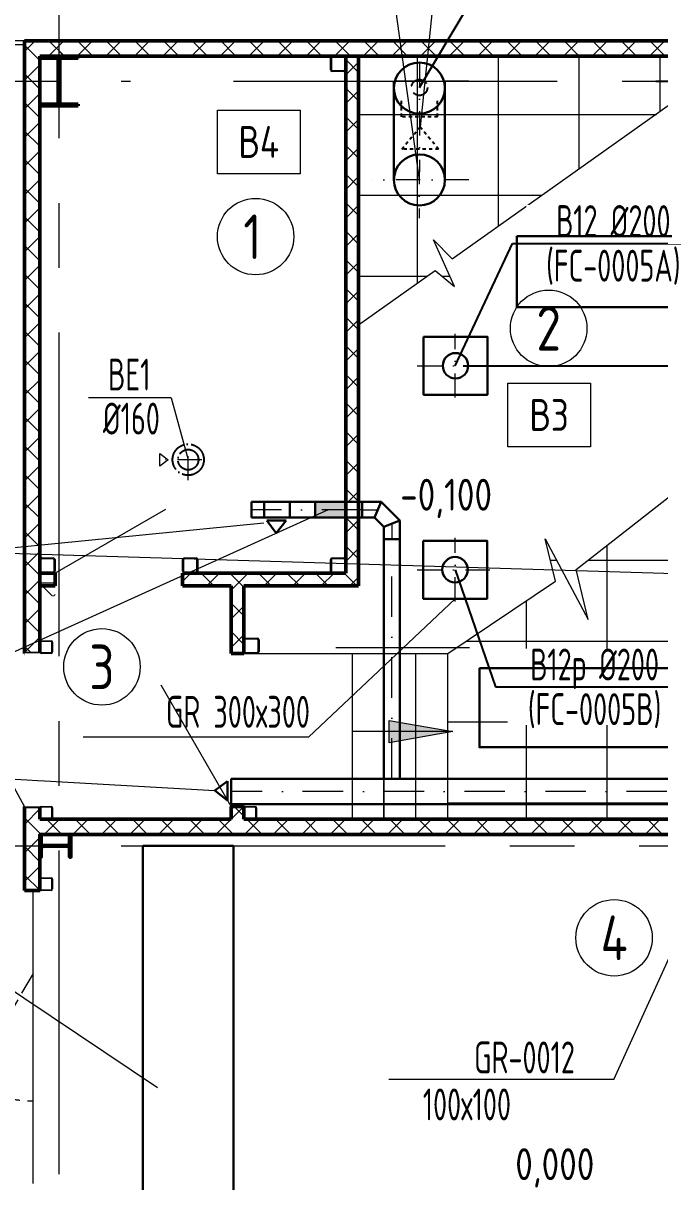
# Model space of a CAD drawing. Header units: millimetres. Extents: x -553547 to 230550, y -59438 to 214451.
# Drawn here: x 92045 to 97041, y -30974 to -21883 of the extents above; entities that cross this region are included whole.
import ezdxf
from ezdxf import colors
from ezdxf.entities.mleader import LeaderData, LeaderLine
from ezdxf.math import Vec2, Vec3

# ---------------------------------------------------------------- set-up
doc = ezdxf.new("R2010")
doc.units = ezdxf.units.MM
doc.set_wipeout_variables(frame=1)
for name, pattern in [('ACAD_ISO04W100', [30, 24, -3, 0, -3]), ('Dashed', [0.5, 0.25, -0.25]), ('GOST2.303 4', [7, 5, -2, 0]), ('HIDDEN', [8, 6, -2]), ('TRATTOPUNTO2', [12.7, 6.35, -3.175, 0, -3.175]), ('ГОСТ 2.303 6', [12, 8, -1.5, 1, -1.5]), ('осевая', [50.8, 31.75, -6.35, 6.35, -6.35])]:
    doc.linetypes.add(name, pattern=pattern)
for name, color, linetype, lineweight in [('_Оси', 252, 'Continuous', 9), ('АР_Двери', 250, 'Continuous', 9), ('АР_Площади', 250, 'Continuous', 20), ('АР_Размеры', 7, 'Continuous', 20), ('АР_Стены и перегородки', 154, 'Continuous', 50), ('АР_Тонкие', 7, 'Continuous', 0), ('АР_Штриховка', 7, 'Continuous', 20), ('АТ_ПС_АЛС_025', 20, 'ГОСТ 2.303 6', 25), ('Вытяжка', 5, 'Continuous', 30), ('ОВ выноски вент. оборудование и клапаны', 7, 'Continuous', 15), ('ОВ текст', 7, 'Continuous', 15), ('ОВ_завесы', 7, 'Continuous', 30), ('приток', 10, 'Continuous', 30)]:
    doc.layers.add(name, color=color, linetype=linetype, lineweight=lineweight)
doc.layers.add('ОВ_клапаны', color=7, linetype='Continuous')
doc.styles.add('GOST 2.304', font='cs_gost2304.shx', dxfattribs={"width": 0.8})
doc.styles.add('GOST type A', font='GOST2304A.ttf')
doc.styles.add('ГОСТ 2.304', font='CS_Gost2304.shx')
doc.linetypes.add('FENCELINE1', pattern='A,6.35,-2.54,[133,ltypeshp.shx,S=2.54,R=0,X=-2.54,Y=0],-2.54,25.4', length=36.83)
doc.linetypes.add('Lotok', pattern='A,5e-05,[6,MSH_7,S=1,R=0,X=0,Y=0],-4.989379', length=4.989429)
doc.dimstyles.new('СПДС', dxfattribs={"dimscale": 100, "dimtxt": 2.5, "dimasz": 2.5, "dimexe": 2, "dimexo": 0.625, "dimgap": 1, "dimtad": 1, "dimdec": 0, "dimtxsty": 'ГОСТ 2.304', "dimblk": 'OBLIQUE', "dimblk1": 'OBLIQUE', "dimblk2": 'OBLIQUE', "dimcen": 2.5, "dimdle": 2, "dimadec": 0, "dimazin": 2, "dimtfac": 0.75, "dimtdec": 4, "dimtmove": 1, "dimatfit": 3, "dimfxl": 1, "dimtfill": 1, "dimtolj": 1, "dimarcsym": 1})
pattern_1 = [(45, (585097.71, -237607.2), (-112.2532, 112.2532), []), (135, (585097.71, -237607.2), (-112.2532, -112.2532), [])]

# ---------------------------------------------------------------- blocks, each defined once
blk = doc.blocks.new('*U315')
blk.add_lwpolyline([(3.5, 95), (3.5, -95, 0.414214), (19.5, -111), (87.5, -111), (87.5, -122), (-87.5, -122), (-87.5, -111), (-19.5, -111, 0.414214), (-3.5, -95), (-3.5, 95, 0.414214), (-19.5, 111), (-87.5, 111), (-87.5, 122), (87.5, 122), (87.5, 111), (19.5, 111, 0.414214)], format="xyb", close=True)
blk = doc.blocks.new('Несущая колонна')
at = {"color": 0, "linetype": 'ByBlock', "lineweight": -2, "extrusion": (0, 0, -1)}
for p, q in [((74798.1, 37252.3), (74798.1, 37267.3)), ((74798.1, 37267.3), (75098.1, 37267.3)), ((74798.1, 37252.3), (74929.1, 37252.3)), ((74942.1, 36905.3), (74942.1, 37239.3)), ((74954.1, 36905.3), (74954.1, 37239.3)), ((74967.1, 37252.3), (75098.1, 37252.3)), ((75098.1, 37252.3), (75098.1, 37267.3)), ((74798.1, 36877.3), (74798.1, 36892.3)), ((74798.1, 36892.3), (74929.1, 36892.3)), ((74798.1, 36877.3), (75098.1, 36877.3)), ((74967.1, 36892.3), (75098.1, 36892.3)), ((75098.1, 36877.3), (75098.1, 36892.3))]:
    blk.add_line(p, q, dxfattribs=at)
at = {"color": 18, "lineweight": 0, "true_color": 0x000000}
for points in [[(74948.1, 37267.3), (74948.1, 36877.3)], [(74954.1, 37072.3), (74942.1, 37072.3)]]:
    blk.add_lwpolyline(points, dxfattribs=at)
at = {"color": 0, "linetype": 'ByBlock', "lineweight": -2, "extrusion": (0, 0, -1)}
for centre, start, end in [((-74929.1, 37239.3), 90, 180), ((-74967.1, 37239.3), 360, 90), ((-74929.1, 36905.3), 180, 270), ((-74967.1, 36905.3), 270, 0)]:
    blk.add_arc(centre, 13, start, end, dxfattribs=at)
blk = doc.blocks.new('*U314')
blk.add_lwpolyline([(3.5, 95), (3.5, -95, 0.414214), (19.5, -111), (87.5, -111), (87.5, -122), (-87.5, -122), (-87.5, -111), (-19.5, -111, 0.414214), (-3.5, -95), (-3.5, 95, 0.414214), (-19.5, 111), (-87.5, 111), (-87.5, 122), (87.5, 122), (87.5, 111), (19.5, 111, 0.414214)], format="xyb", close=True)
blk = doc.blocks.new('*U307')
at = {"lineweight": 20}
blk.add_hatch(color=256, dxfattribs=at).paths.add_polyline_path([(0, 0), (-5, -0.882), (-5, 0.882)])
blk.add_lwpolyline([(0, 0), (-7.904, 0)])
blk.add_lwpolyline([(0, 0), (-5, -0.882), (-5, 0.882)], close=True, dxfattribs=at)
blk = doc.blocks.new('*U306')
blk.add_lwpolyline([(3.5, 95), (3.5, -95, 0.414214), (19.5, -111), (87.5, -111), (87.5, -122), (-87.5, -122), (-87.5, -111), (-19.5, -111, 0.414214), (-3.5, -95), (-3.5, 95, 0.414214), (-19.5, 111), (-87.5, 111), (-87.5, 122), (87.5, 122), (87.5, 111), (19.5, 111, 0.414214)], format="xyb", close=True)
blk = doc.blocks.new('*U302')
blk.add_lwpolyline([(3.5, 95), (3.5, -95, 0.414214), (19.5, -111), (87.5, -111), (87.5, -122), (-87.5, -122), (-87.5, -111), (-19.5, -111, 0.414214), (-3.5, -95), (-3.5, 95, 0.414214), (-19.5, 111), (-87.5, 111), (-87.5, 122), (87.5, 122), (87.5, 111), (19.5, 111, 0.414214)], format="xyb", close=True)
blk = doc.blocks.new('_Oblique')
at = {"color": 0, "linetype": 'ByBlock', "lineweight": -2}
blk.add_line((-0.5, -0.5), (0.5, 0.5), dxfattribs=at)
blk = doc.blocks.new('*D350')
at = {"layer": 'Defpoints', "color": 0, "lineweight": 30, "ltscale": 100, "transparency": 16777216}
for p in [(96946.9, -22337.8), (97912.8, -22337.8), (95436.4, -24570.9)]:
    blk.add_point(p, dxfattribs=at)
at = {"layer": 'ОВ текст', "color": 0, "lineweight": -2, "ltscale": 100, "transparency": 16777216}
for p, q in [((97912.8, -24770.9), (97912.8, -22137.8)), ((97009.4, -22337.8), (98112.8, -22337.8)), ((95498.9, -24570.9), (98112.8, -24570.9))]:
    blk.add_line(p, q, dxfattribs=at)
at = {"layer": 'ОВ текст', "color": 0, "lineweight": -2, "ltscale": 100, "transparency": 16777216, "xscale": 250, "yscale": 250, "zscale": 250}
for p, rotation in [((97912.8, -22337.8), 90), ((97912.8, -24570.9), 270)]:
    blk.add_blockref('_Oblique', p, dxfattribs=dict(at, rotation=rotation))
at = {"layer": 'ОВ текст', "color": 0, "lineweight": 15, "ltscale": 100, "transparency": 16777216, "insert": (97672.9, -23454.4), "char_height": 250, "attachment_point": 5, "rotation": 90, "style": 'ГОСТ 2.304', "bg_fill": 3, "box_fill_scale": 1.1, "bg_fill_color": 256, "bg_fill_true_color": 13158600, "bg_fill_transparency": 0}
blk.add_mtext('\\A1;2233', dxfattribs=at)
blk = doc.blocks.new('_None')
blk = doc.blocks.new('АР')
h = blk.add_hatch()
h.set_pattern_fill('ANSI37', color=252, scale=200, angle=45, double=1)
h.set_pattern_definition([(90, (648223.87, -236594.1), (-635, 0), []), (180, (648223.87, -236594.1), (0, -635), [])])
h.paths.add_polyline_path([(651208.9, -236594.1), (648222.3, -236594.1), (648223.9, -238701.3), (648826.2, -238276.1), (648977, -238401.7), (648811.7, -238034.1), (648958.2, -238182.9)])
h = blk.add_hatch()
h.set_pattern_fill('ANSI37', color=252, scale=200, angle=-45, double=1)
h.set_pattern_definition([(360, (651618.63, -240091), (1e-13, 635), []), (90, (651618.63, -240091), (-635, 1e-13), [])])
h.paths.add_polyline_path([(651623.9, -239319.6), (651618.6, -242567), (648923.9, -242565.4), (648923.9, -241279.1), (649628, -240807.4), (649769.5, -240712.6), (649688.6, -240381.2), (650025.5, -241012), (649932.9, -240619.8)])
at = {"layer": 'АР_Штриховка', "lineweight": 13}
h = blk.add_hatch(dxfattribs=at)
h.set_pattern_fill('ANSI37', color=252, scale=50)
h.set_pattern_definition(pattern_1)
h.paths.add_polyline_path([(645873.9, -236594.1), (645873.9, -236474.1), (646244.9, -236475.7)])
h.paths.add_polyline_path([(645873.9, -236594.1), (645723.9, -236594.1), (645723.9, -236679.1), (645723.9, -236789.1), (645603.9, -236789.1), (645604.4, -236473.6), (645873.9, -236474.1)])
h = blk.add_hatch(dxfattribs=at)
h.set_pattern_fill('ANSI37', color=252, scale=50)
h.set_pattern_definition(pattern_1)
h.paths.add_polyline_path([(652629.6, -236474.1), (652629.6, -236594.1), (645873.9, -236594.1), (645873.9, -236474.1)])
h = blk.add_hatch(dxfattribs=at)
h.set_pattern_fill('ANSI37', color=252, scale=50)
h.set_pattern_definition([(45, (579682.71, -231581.48), (-112.2532, 112.2532), []), (135, (579682.71, -231581.48), (-112.2532, -112.2532), [])])
h.paths.add_polyline_path([(651613.9, -242579.1), (651593.9, -239999.1), (651603.9, -236594.1), (651723.9, -236594.1), (651723.9, -243139.1), (651623.9, -243139.1), (651623.9, -242699.1), (645723.9, -242699.1), (645723.9, -242579.1), (647223.9, -242579.1), (647223.9, -242479.1), (647323.8, -242479.1), (647323.9, -242579.1)])
h.paths.add_polyline_path([(645843.9, -240829.1), (645843.9, -240729.1), (645723.9, -240729.1), (645723.9, -240829.1)], flags=17)
h.paths.add_polyline_path([(647223.9, -241279.1), (647323.9, -241279.1), (647323.9, -240749.1), (648223.9, -240749.1), (648223.9, -236594.1), (648123.9, -236594.1), (648123.9, -240649.1), (646843.9, -240649.1), (646843.9, -240749.1), (647223.9, -240749.1)], flags=17)
h = blk.add_hatch(dxfattribs=at)
h.set_pattern_fill('ANSI37', color=252, scale=50)
h.set_pattern_definition(pattern_1)
h.paths.add_polyline_path([(645607.5, -243139.1), (645603.9, -242479.1), (645723.9, -242479.1), (645723.9, -243139.1)])
h.paths.add_polyline_path([(645603.9, -241279.1), (645603.9, -236789.1), (645723.9, -236789.1), (645723.9, -241279.1)])
at = {"color": 252}
blk.add_line((645603.9, -236474.1), (643228, -236474.1), dxfattribs=at)
at = {"color": 252, "linetype": 'Continuous', "ltscale": 0.5}
for p, q in [((648003.9, -236699.7), (648003.9, -236608.5)), ((648011.1, -236608.5), (648011.1, -236699.7)), ((648018.3, -236594.1), (648109.5, -236594.1)), ((648109.5, -236601.3), (648018.3, -236601.3)), ((648116.7, -236699.7), (648116.7, -236608.5)), ((648123.9, -236608.5), (648123.9, -236699.7)), ((648018.3, -236706.9), (648109.5, -236706.9)), ((648109.5, -236714.1), (648018.3, -236714.1)), ((645738.3, -240529.1), (645829.5, -240529.1)), ((646858.3, -240529.1), (646949.5, -240529.1)), ((648018.3, -240529.1), (648109.5, -240529.1)), ((645723.9, -240634.7), (645723.9, -240543.5)), ((645731.1, -240543.5), (645731.1, -240634.7)), ((645829.5, -240536.3), (645738.3, -240536.3)), ((645836.7, -240634.7), (645836.7, -240543.5)), ((645843.9, -240543.5), (645843.9, -240634.7)), ((646843.9, -240634.7), (646843.9, -240543.5)), ((646851.1, -240543.5), (646851.1, -240634.7)), ((646949.5, -240536.3), (646858.3, -240536.3)), ((646956.7, -240634.7), (646956.7, -240543.5)), ((646963.9, -240543.5), (646963.9, -240634.7)), ((648003.9, -240634.7), (648003.9, -240543.5)), ((648011.1, -240543.5), (648011.1, -240634.7)), ((648109.5, -240536.3), (648018.3, -240536.3)), ((648116.7, -240634.7), (648116.7, -240543.5)), ((648123.9, -240543.5), (648123.9, -240634.7)), ((645738.3, -240641.9), (645829.5, -240641.9)), ((646858.3, -240641.9), (646949.5, -240641.9)), ((646949.5, -240649.1), (646858.3, -240649.1)), ((648018.3, -240641.9), (648109.5, -240641.9)), ((648109.5, -240649.1), (648018.3, -240649.1)), ((645829.5, -240729.1), (645738.3, -240729.1)), ((647338.3, -241159.1), (647429.5, -241159.1)), ((647429.5, -241166.3), (647338.3, -241166.3)), ((645723.9, -241267.1), (645723.9, -241191.1)), ((645729.9, -241191.1), (645729.9, -241267.1)), ((645735.9, -241179.1), (645811.9, -241179.1)), ((645811.9, -241185.1), (645735.9, -241185.1)), ((645817.9, -241267.1), (645817.9, -241191.1)), ((645823.9, -241191.1), (645823.9, -241267.1)), ((647323.9, -241264.7), (647323.9, -241173.5)), ((647331.1, -241173.5), (647331.1, -241264.7)), ((647436.7, -241264.7), (647436.7, -241173.5)), ((647443.9, -241173.5), (647443.9, -241264.7)), ((645735.9, -241273.1), (645811.9, -241273.1)), ((645811.9, -241279.1), (645735.9, -241279.1)), ((647338.3, -241271.9), (647429.5, -241271.9)), ((647429.5, -241279.1), (647338.3, -241279.1)), ((645723.9, -242567.1), (645723.9, -242491.1)), ((645729.9, -242491.1), (645729.9, -242567.1)), ((645735.9, -242479.1), (645811.9, -242479.1)), ((645811.9, -242485.1), (645735.9, -242485.1)), ((645817.9, -242567.1), (645817.9, -242491.1)), ((645823.9, -242491.1), (645823.9, -242567.1)), ((647323.9, -242564.7), (647323.9, -242473.5)), ((647323.9, -242567.1), (647323.9, -242491.1)), ((647329.9, -242491.1), (647329.9, -242567.1)), ((647335.9, -242479.1), (647411.9, -242479.1)), ((647411.9, -242485.1), (647335.9, -242485.1)), ((647417.9, -242567.1), (647417.9, -242491.1)), ((647423.9, -242491.1), (647423.9, -242567.1)), ((645735.9, -242573.1), (645811.9, -242573.1)), ((645811.9, -242579.1), (645735.9, -242579.1)), ((647335.9, -242573.1), (647411.9, -242573.1)), ((647411.9, -242579.1), (647335.9, -242579.1)), ((645723.9, -243127.1), (645723.9, -243051.1)), ((645729.9, -243051.1), (645729.9, -243127.1)), ((645735.9, -243039.1), (645811.9, -243039.1)), ((645811.9, -243045.1), (645735.9, -243045.1)), ((645817.9, -243127.1), (645817.9, -243051.1)), ((645823.9, -243051.1), (645823.9, -243127.1)), ((645735.9, -243133.1), (645811.9, -243133.1)), ((645811.9, -243139.1), (645735.9, -243139.1))]:
    blk.add_line(p, q, dxfattribs=at)
at = {"color": 252, "lineweight": 13}
for points in [[(647323.9, -241279.1), (648423.9, -241279.1)], [(648173.9, -241279.1), (648173.9, -242579.1)], [(648423.9, -241279.1), (648423.9, -242579.1)], [(648423.9, -241279.1), (648923.9, -241279.1)], [(648423.9, -242579.1), (648423.9, -241279.1)], [(648673.9, -242579.1), (648673.9, -241279.1)], [(648923.9, -242579.1), (648923.9, -241279.1)]]:
    blk.add_lwpolyline(points, dxfattribs=at)
at = {"color": 252, "linetype": 'Continuous', "ltscale": 0.5}
for centre, radius, start, end in [((648018.3, -236608.5), 14.4, 90, 180), ((648109.5, -236608.5), 14.4, 0, 90), ((648018.3, -236699.7), 14.4, 180, 270), ((648109.5, -236699.7), 14.4, 270, 0), ((645738.3, -240543.5), 14.4, 90, 180), ((645829.5, -240543.5), 14.4, 0, 90), ((646858.3, -240543.5), 14.4, 90, 180), ((646949.5, -240543.5), 14.4, 0, 90), ((648018.3, -240543.5), 14.4, 90, 180), ((648109.5, -240543.5), 14.4, 0, 90), ((645738.3, -240634.7), 14.4, 180, 270), ((645829.5, -240634.7), 14.4, 270, 0), ((646858.3, -240634.7), 14.4, 180, 270), ((646949.5, -240634.7), 14.4, 270, 0), ((648018.3, -240634.7), 14.4, 180, 270), ((648109.5, -240634.7), 14.4, 270, 0), ((647338.3, -241173.5), 14.4, 90, 180), ((647429.5, -241173.5), 14.4, 0, 90), ((645735.9, -241191.1), 12, 90, 180), ((645811.9, -241191.1), 12, 0, 90), ((645735.9, -241267.1), 12, 180, 270), ((645811.9, -241267.1), 12, 270, 0), ((647338.3, -241264.7), 14.4, 180, 270), ((647429.5, -241264.7), 14.4, 270, 0), ((645735.9, -242491.1), 12, 90, 180), ((645811.9, -242491.1), 12, 0, 90), ((647335.9, -242491.1), 12, 90, 180), ((647411.9, -242491.1), 12, 0, 90), ((645735.9, -242567.1), 12, 180, 270), ((645811.9, -242567.1), 12, 270, 0), ((647335.9, -242567.1), 12, 180, 270), ((647411.9, -242567.1), 12, 270, 0), ((645735.9, -243051.1), 12, 90, 180), ((645811.9, -243051.1), 12, 0, 90), ((645735.9, -243127.1), 12, 180, 270), ((645811.9, -243127.1), 12, 270, 0)]:
    blk.add_arc(centre, radius, start, end, dxfattribs=at)
at = {"color": 252, "linetype": 'Continuous', "ltscale": 0.5, "extrusion": (1.89478e-14, -7.84844e-15, -1)}
for centre in [(-648018.3, -236608.5, 0), (-645738.3, -240543.5, 0), (-646858.3, -240543.5, 0), (-648018.3, -240543.5, 0), (-647338.3, -241173.5, 0)]:
    blk.add_arc(centre, 7.2, 0, 90, dxfattribs=at)
at = {"color": 252, "linetype": 'Continuous', "ltscale": 0.5, "extrusion": (-7.84844e-15, -1.89478e-14, -1)}
for centre, radius in [((-648109.5, -236608.5), 7.2), ((-645829.5, -240543.5), 7.2), ((-646949.5, -240543.5), 7.2), ((-648109.5, -240543.5), 7.2), ((-647429.5, -241173.5), 7.2), ((-645811.9, -241191.1), 6), ((-645811.9, -242491.1), 6), ((-647411.9, -242491.1), 6), ((-645811.9, -243051.1), 6)]:
    blk.add_arc(centre, radius, 90, 180, dxfattribs=at)
at = {"color": 252, "linetype": 'Continuous', "ltscale": 0.5, "extrusion": (1.89478e-14, 7.84844e-15, -1)}
for centre in [(-648018.3, -236699.7, 0), (-645738.3, -240634.7, 0), (-646858.3, -240634.7, 0), (-648018.3, -240634.7, 0), (-647338.3, -241264.7, 0)]:
    blk.add_arc(centre, 7.2, 270, 0, dxfattribs=at)
at = {"color": 252, "linetype": 'Continuous', "ltscale": 0.5, "extrusion": (-7.84844e-15, 1.89478e-14, -1)}
for centre, radius, start, end in [((-648109.5, -236699.7, 0), 7.2, 180, 270), ((-645829.5, -240634.7, 0), 7.2, 180, 270), ((-646949.5, -240634.7, 0), 7.2, 180, 270), ((-648109.5, -240634.7, 0), 7.2, 180, 270), ((-645735.9, -241191.1, 0), 6, 0, 90), ((-647429.5, -241264.7, 0), 7.2, 180, 270), ((-645735.9, -242491.1, 0), 6, 0, 90), ((-647335.9, -242491.1, 0), 6, 0, 90), ((-645735.9, -243051.1, 0), 6, 0, 90)]:
    blk.add_arc(centre, radius, start, end, dxfattribs=at)
at = {"color": 252, "linetype": 'Continuous', "ltscale": 0.5, "extrusion": (-1.89478e-14, -7.84844e-15, -1)}
for centre in [(-645735.9, -241267.1, 0), (-645735.9, -242567.1, 0), (-647335.9, -242567.1, 0), (-645735.9, -243127.1, 0)]:
    blk.add_arc(centre, 6, 270, 0, dxfattribs=at)
at = {"color": 252, "linetype": 'Continuous', "ltscale": 0.5, "extrusion": (-1.89478e-14, 7.84844e-15, -1)}
for centre in [(-645811.9, -241267.1, 0), (-645811.9, -242567.1, 0), (-647411.9, -242567.1, 0), (-645811.9, -243127.1, 0)]:
    blk.add_arc(centre, 6, 180, 270, dxfattribs=at)
at = {"layer": '_Оси', "color": 252, "linetype": 'осевая', "ltscale": 80}
for p, q in [((645873.9, -234697.8), (645873.9, -259400.3)), ((638234.9, -236789.1), (646435.5, -236789.1)), ((647244.1, -236789.1), (685885.7, -236789.1)), ((638234.9, -242789.1), (679902.5, -242789.1))]:
    blk.add_line(p, q, dxfattribs=at)
at = {"layer": 'АР_Двери', "color": 252}
for p, q in [((646709.9, -240149.1), (645843.9, -240649.1)), ((645603.9, -242479.1), (645038.6, -241453.4)), ((647223.9, -242479.1), (646674.9, -241528.2)), ((645607.5, -243139.1), (645732.5, -243139.1)), ((645670, -245439.1), (645670, -243139.1))]:
    blk.add_line(p, q, dxfattribs=at)
at = {"layer": 'АР_Двери', "color": 252, "linetype": 'HIDDEN', "ltscale": 30}
blk.add_line((645670, -243789.1), (645170, -244655.1), dxfattribs=at)
blk.add_arc((645670, -243789.1), 1000, 240, 270, dxfattribs=at)
at = {"layer": 'АР_Площади', "color": 252}
for centre in [(647416.8, -238008.9), (649716.3, -238728.4), (646210.7, -241384.9), (650229.6, -243510.4)]:
    blk.add_circle(centre, 300, dxfattribs=at)
at = {"layer": 'АР_Стены и перегородки', "color": 252}
for p, q in [((647244.9, -236474.1), (645603.9, -236474.1)), ((645603.9, -236474.1), (645603.9, -241279.1)), ((650793.9, -236474.1), (645603.9, -236474.1)), ((651723.9, -236474.1), (647244.9, -236474.1)), ((646244.9, -236594.1), (645723.9, -236594.1)), ((645723.9, -236594.1), (645723.9, -240729.1)), ((647593.9, -236594.1), (645748.9, -236594.1)), ((651723.9, -236594.1), (646244.9, -236594.1)), ((650793.9, -236594.1), (647693.9, -236594.1)), ((648123.9, -236594.1), (648123.9, -240649.1)), ((648223.9, -236594.1), (648223.9, -240749.1)), ((645723.9, -240099.1), (645723.9, -241279.1)), ((645723.9, -240649.1), (645843.9, -240649.1)), ((646843.9, -240649.1), (648123.9, -240649.1)), ((645723.9, -240749.1), (645843.9, -240749.1)), ((646843.9, -240749.1), (647223.9, -240749.1)), ((647323.9, -240749.1), (648223.9, -240749.1)), ((645603.9, -242479.1), (645603.9, -243139.1)), ((645603.9, -242479.1), (645723.9, -242479.1)), ((645723.9, -242479.1), (645723.9, -242579.1)), ((645723.9, -242579.1), (647223.9, -242579.1)), ((647323.9, -242579.1), (651623.9, -242579.1)), ((645723.9, -242699.1), (645723.9, -243139.1)), ((645723.9, -242699.1), (651623.9, -242699.1)), ((645603.9, -243139.1), (645723.9, -243139.1))]:
    blk.add_line(p, q, dxfattribs=at)
for points in [[(645843.9, -240749.1), (645843.9, -240649.1)], [(646843.9, -240749.1), (646843.9, -240649.1)], [(647223.9, -241279.1), (647223.9, -240749.1)], [(647323.9, -240749.1), (647323.9, -241279.1)], [(645603.9, -241279.1), (645723.9, -241279.1)], [(647223.9, -241279.1), (647323.9, -241279.1)], [(647223.9, -242579.1), (647223.9, -242479.1)], [(647223.9, -242479.1), (647323.9, -242479.1)], [(647323.8, -242479.1), (647323.8, -242579.1)]]:
    blk.add_lwpolyline(points, dxfattribs=at)
at = {"layer": 'АР_Тонкие', "color": 252, "linetype": 'FENCELINE1', "ltscale": 10}
blk.add_line((645603.9, -236503.3), (645339.3, -236503.3), dxfattribs=at)
at = {"layer": 'АР_Тонкие', "color": 252}
for points in [[(648223.9, -238701.3), (648826.2, -238276.1), (648977, -238401.7), (648811.7, -238034.1), (648958.2, -238182.9), (651195.3, -236596.3)], [(648923.9, -242565.4), (648923.9, -241279.1), (649769.5, -240712.6), (649769.5, -240712.6), (649688.6, -240381.2), (650025.5, -241012), (649932.9, -240619.8), (651623.9, -239298.1)]]:
    blk.add_lwpolyline(points, dxfattribs=at)
at = {"layer": 'АР_Тонкие', "color": 252, "linetype": 'FENCELINE1', "ltscale": 13}
blk.add_lwpolyline([(648046.1, -241232.5), (649096.1, -241232.5)], dxfattribs=at)
at = {"layer": 'АР_Стены и перегородки', "color": 252, "xscale": -1}
for name, p, rotation in [('Несущая колонна', (570925.8, -199716.8), 180), ('Несущая колонна', (570925.8, -199716.8), 180), ('*U315', (645845.9, -242789.1), 270)]:
    blk.add_blockref(name, p, dxfattribs=dict(at, rotation=rotation))
at = {"layer": 'АР_Стены и перегородки', "color": 252}
blk.add_blockref('Несущая колонна', (570925.8, -273861.3), dxfattribs=at)
at = {"layer": 'АР_Стены и перегородки', "color": 252, "rotation": 270}
blk.add_blockref('*U314', (645845.9, -242789.1), dxfattribs=at)
at = {"layer": 'АР_Тонкие', "color": 252, "xscale": 100, "yscale": 100, "zscale": 100}
blk.add_blockref('*U307', (648964.2, -241892.9), dxfattribs=at)
at = {"layer": 'АР_Площади', "color": 252, "char_height": 250, "width": 400, "attachment_point": 5, "style": 'GOST type A', "bg_fill": 16, "box_fill_scale": 1.5, "bg_fill_color": 256, "bg_fill_transparency": 0}
for s, insert in [('В4', (647441.4, -237266.2)), ('В3', (649719.7, -239408.2))]:
    blk.add_mtext(s, dxfattribs=dict(at, insert=insert))
at = {"layer": 'АР_Площади', "color": 252, "char_height": 350, "width": 908.93, "attachment_point": 5, "style": 'GOST type A'}
for s, insert in [('1', (647391.5, -238010)), ('2', (649716.3, -238728.4)), ('3', (646210.7, -241384.9)), ('4', (650229.6, -243510.4))]:
    blk.add_mtext(s, dxfattribs=dict(at, insert=insert))
at = {"color": 252}
ml = blk.add_multileader_mtext('Standard', dxfattribs=at)
ml.set_content('0,000', color=252, style='GOST type A')
ml.set_leader_properties(color=256)
ml.build(insert=Vec2(0, 0))
ml.multileader.update_dxf_attribs({"has_dogleg": 0, "has_text_frame": 1, "text_left_attachment_type": 7, "text_right_attachment_type": 6, "dogleg_length": 0, "arrow_head_size": 200})
ctx = ml.context
ctx.base_point, ctx.char_height, ctx.arrow_head_size, ctx.landing_gap_size, ctx.plane_origin = Vec3(649404.1, -245448.8), 250, 200, 50, Vec3(-514199.9, -248177.5)
ctx.left_attachment, ctx.right_attachment = 7, 6
notes = []
notes.append((ctx, [(0, (0, 0, 0), (0, 0), (1, 0), 1, [])]))
ctx.mtext.insert, ctx.mtext.flow_direction = Vec3(649454.1, -245161.3), 5
ml = blk.add_multileader_mtext('Standard', dxfattribs=at)
ml.set_content('0,000', color=252, style='GOST type A')
ml.set_leader_properties(color=256)
ml.build(insert=Vec2(0, 0))
ml.multileader.update_dxf_attribs({"has_dogleg": 0, "has_text_frame": 1, "text_left_attachment_type": 7, "text_right_attachment_type": 6, "dogleg_length": 0, "arrow_head_size": 200})
ctx = ml.context
ctx.base_point, ctx.char_height, ctx.arrow_head_size, ctx.landing_gap_size, ctx.plane_origin = Vec3(641715.8, -241787.5), 250, 200, 50, Vec3(-521888.2, -239063.6)
ctx.left_attachment, ctx.right_attachment = 7, 6
notes.append((ctx, [(0, (0, 0, 0), (0, 0), (1, 0), 1, [])]))
ctx.mtext.insert, ctx.mtext.flow_direction = Vec3(641765.8, -241500), 5
ml = blk.add_multileader_mtext('Standard', dxfattribs=at)
ml.set_content('-0,020', color=252, style='GOST type A')
ml.set_leader_properties(color=256)
ml.build(insert=Vec2(0, 0))
ml.multileader.update_dxf_attribs({"has_dogleg": 0, "has_text_frame": 1, "text_left_attachment_type": 7, "text_right_attachment_type": 6, "dogleg_length": 0, "arrow_head_size": 200})
ctx = ml.context
ctx.base_point, ctx.char_height, ctx.arrow_head_size, ctx.landing_gap_size, ctx.plane_origin = Vec3(677883.5, -235529.3), 250, 200, 50, Vec3(-485627.9, -231830.1)
ctx.left_attachment, ctx.right_attachment = 7, 6
notes.append((ctx, [(0, (0, 0, 0), (0, 0), (1, 0), 1, [])]))
ctx.mtext.insert, ctx.mtext.flow_direction = Vec3(677933.5, -235241.8), 5
ml = blk.add_multileader_mtext('Standard', dxfattribs=at)
ml.set_content('0,000', color=252, style='GOST type A')
ml.set_leader_properties(color=256)
ml.build(insert=Vec2(0, 0))
ml.multileader.update_dxf_attribs({"has_dogleg": 0, "has_text_frame": 1, "text_left_attachment_type": 7, "text_right_attachment_type": 6, "dogleg_length": 0, "arrow_head_size": 200})
ctx = ml.context
ctx.base_point, ctx.char_height, ctx.arrow_head_size, ctx.landing_gap_size, ctx.plane_origin = Vec3(656104.7, -253706.8), 250, 200, 50, Vec3(-507499.3, -250982.9)
ctx.left_attachment, ctx.right_attachment = 7, 6
notes.append((ctx, [(0, (0, 0, 0), (0, 0), (1, 0), 1, [])]))
ctx.mtext.insert, ctx.mtext.flow_direction = Vec3(656154.7, -253419.3), 5
ml = blk.add_multileader_mtext('Standard', dxfattribs=at)
ml.set_content('0,000', color=252, style='GOST type A')
ml.set_leader_properties(color=256)
ml.build(insert=Vec2(0, 0))
ml.multileader.update_dxf_attribs({"has_dogleg": 0, "has_text_frame": 1, "text_left_attachment_type": 7, "text_right_attachment_type": 6, "dogleg_length": 0, "arrow_head_size": 200})
ctx = ml.context
ctx.base_point, ctx.char_height, ctx.arrow_head_size, ctx.landing_gap_size, ctx.plane_origin = Vec3(674120.3, -254449.4), 250, 200, 50, Vec3(-489483.8, -251725.5)
ctx.left_attachment, ctx.right_attachment = 7, 6
notes.append((ctx, [(0, (0, 0, 0), (0, 0), (1, 0), 1, [])]))
ctx.mtext.insert, ctx.mtext.flow_direction = Vec3(674170.3, -254161.9), 5
ml = blk.add_multileader_mtext('Standard', dxfattribs=at)
ml.set_content('0,000', color=252, style='GOST type A')
ml.set_leader_properties(color=256)
ml.build(insert=Vec2(0, 0))
ml.multileader.update_dxf_attribs({"has_dogleg": 0, "has_text_frame": 1, "text_left_attachment_type": 7, "text_right_attachment_type": 6, "dogleg_length": 0, "arrow_head_size": 200})
ctx = ml.context
ctx.base_point, ctx.char_height, ctx.arrow_head_size, ctx.landing_gap_size, ctx.plane_origin = Vec3(683757.5, -246454.6), 250, 200, 50, Vec3(-479846.5, -243730.6)
ctx.left_attachment, ctx.right_attachment = 7, 6
notes.append((ctx, [(0, (0, 0, 0), (0, 0), (1, 0), 1, [])]))
ctx.mtext.insert, ctx.mtext.flow_direction = Vec3(683807.5, -246167), 5
ml = blk.add_multileader_mtext('Standard', dxfattribs=at)
ml.set_content('0,000', color=252, style='GOST type A')
ml.set_leader_properties(color=256)
ml.build(insert=Vec2(0, 0))
ml.multileader.update_dxf_attribs({"has_dogleg": 0, "has_text_frame": 1, "text_left_attachment_type": 7, "text_right_attachment_type": 6, "dogleg_length": 0, "arrow_head_size": 200})
ctx = ml.context
ctx.base_point, ctx.char_height, ctx.arrow_head_size, ctx.landing_gap_size, ctx.plane_origin = Vec3(643346.8, -237132.2), 250, 200, 50, Vec3(-520257.3, -234408.2)
ctx.left_attachment, ctx.right_attachment = 7, 6
notes.append((ctx, [(0, (0, 0, 0), (0, 0), (1, 0), 1, [])]))
ctx.mtext.insert, ctx.mtext.flow_direction = Vec3(643396.8, -236844.6), 5
ml = blk.add_multileader_mtext('Standard', dxfattribs=at)
ml.set_content('+0,100', color=252, style='GOST type A')
ml.set_leader_properties(color=256)
ml.build(insert=Vec2(0, 0))
ml.multileader.update_dxf_attribs({"has_dogleg": 0, "has_text_frame": 1, "text_left_attachment_type": 7, "text_right_attachment_type": 6, "dogleg_length": 0, "arrow_head_size": 200})
ctx = ml.context
ctx.base_point, ctx.char_height, ctx.arrow_head_size, ctx.landing_gap_size, ctx.plane_origin = Vec3(670361, -237807.4), 250, 200, 50, Vec3(-493243.1, -235083.5)
ctx.left_attachment, ctx.right_attachment = 7, 6
notes.append((ctx, [(0, (0, 0, 0), (0, 0), (1, 0), 1, [])]))
ctx.mtext.insert, ctx.mtext.flow_direction = Vec3(670411, -237519.9), 5
ml = blk.add_multileader_mtext('Standard', dxfattribs=at)
ml.set_content('+0,600', color=252, style='GOST type A')
ml.set_leader_properties(color=256)
ml.build(insert=Vec2(0, 0))
ml.multileader.update_dxf_attribs({"has_dogleg": 0, "has_text_frame": 1, "text_left_attachment_type": 7, "text_right_attachment_type": 6, "dogleg_length": 0, "arrow_head_size": 200})
ctx = ml.context
ctx.base_point, ctx.char_height, ctx.arrow_head_size, ctx.landing_gap_size, ctx.plane_origin = Vec3(651984.7, -241980.5), 250, 200, 50, Vec3(-511405.9, -240931)
ctx.left_attachment, ctx.right_attachment = 7, 6
notes.append((ctx, [(0, (0, 0, 0), (0, 0), (1, 0), 1, [])]))
ctx.mtext.insert, ctx.mtext.flow_direction = Vec3(652034.7, -241693), 5
ml = blk.add_multileader_mtext('Standard', dxfattribs=at)
ml.set_content('-0,100', color=252, style='GOST type A')
ml.set_leader_properties(color=256)
ml.build(insert=Vec2(0, 0))
ml.multileader.update_dxf_attribs({"has_dogleg": 0, "has_text_frame": 1, "text_left_attachment_type": 7, "text_right_attachment_type": 6, "dogleg_length": 0, "arrow_head_size": 200})
ctx = ml.context
ctx.base_point, ctx.char_height, ctx.arrow_head_size, ctx.landing_gap_size, ctx.plane_origin = Vec3(648501.3, -240196.6, 75705.6), 250, 200, 50, Vec3(-514889.3, -239147.1, 75705.6)
ctx.left_attachment, ctx.right_attachment = 7, 6
notes.append((ctx, [(0, (0, 0, 0), (0, 0), (1, 0), 1, [])]))
ctx.mtext.insert, ctx.mtext.flow_direction = Vec3(648551.3, -239909, 75705.6), 5
for ctx, leaders in notes:
    for number, flags, end, landing, length, lines in leaders:
        leader = LeaderData()
        leader.index, (leader.has_last_leader_line, leader.has_dogleg_vector, leader.attachment_direction) = number, flags
        leader.last_leader_point, leader.dogleg_vector, leader.dogleg_length = Vec3(end), Vec3(landing), length
        for number, points, colour, breaks in lines:
            line = LeaderLine()
            line.index, line.vertices, line.color, line.breaks = number, Vec3.list(points), colors.encode_raw_color(colour), breaks
            leader.lines.append(line)
        ctx.leaders.append(leader)

msp = doc.modelspace()

# ---------------------------------------------------------------- hatches: boundary and pattern name
at = {"layer": 'ОВ_клапаны', "ltscale": 100, "transparency": 33554687}
h = msp.add_hatch(color=256, dxfattribs=at)
h.dxf.hatch_style = 1
h.paths.add_polyline_path([(94476.5, -25712.704), (94476.5, -25637.703), (94336.5, -25637.703), (94336.5, -25712.704)])
h.paths.add_polyline_path([(94476.5, -25762.704), (94476.5, -25712.704), (94336.5, -25712.704), (94336.5, -25762.704)])
h.paths.add_polyline_path([(94576.5, -25712.704), (94576.5, -25637.703), (94476.5, -25637.703), (94476.5, -25712.704)])
h.paths.add_polyline_path([(94476.5, -25712.704), (94476.5, -25762.704), (94576.5, -25762.704), (94576.5, -25712.704)])

# ---------------------------------------------------------------- linework, layer by layer
at = {"layer": 'Вытяжка', "color": 4, "linetype": 'TRATTOPUNTO2', "lineweight": 15, "ltscale": 30}
msp.add_line((95154.973, -22192.8), (95153.674, -23414.28), dxfattribs=at)
at = {"layer": 'Вытяжка', "color": 4}
for p, q in [((94954.973, -23112.624), (94954.973, -22342.8)), ((95354.973, -23112.624), (95354.973, -22342.8))]:
    msp.add_line(p, q, dxfattribs=at)
at = {"layer": 'Вытяжка', "color": 4, "linetype": 'Dashed', "lineweight": 25, "ltscale": 100}
for p, q in [((95013.879, -22618.089), (95013.879, -22484.547)), ((95296.722, -22618.089), (95296.722, -22484.547)), ((95296.722, -22618.089), (95013.879, -22618.089)), ((95016.876, -22870.374), (95160.867, -22695.482)), ((95160.867, -22695.482), (95304.858, -22870.374)), ((95304.858, -22870.374), (95016.876, -22870.374))]:
    msp.add_line(p, q, dxfattribs=at)
at = {"layer": 'Вытяжка', "linetype": 'TRATTOPUNTO2', "lineweight": 15, "ltscale": 30}
for p, q in [((93340.493, -25469.545), (93340.493, -25131.973)), ((93446.769, -25307.928), (93157.581, -25307.928)), ((95433.983, -26421.084), (95433.983, -25921.084)), ((95136.387, -26171.084), (95734.179, -26170.937))]:
    msp.add_line(p, q, dxfattribs=at)
at = {"layer": 'Вытяжка', "lineweight": 20}
for p, q in [((93117.18, -25359.637), (93117.18, -25258.823)), ((93117.18, -25258.823), (93183.357, -25307.928)), ((93183.357, -25307.928), (93117.18, -25359.637))]:
    msp.add_line(p, q, dxfattribs=at)
at = {"layer": 'Вытяжка'}
msp.add_lwpolyline([(95185.283, -25943.511), (95185.283, -26398.511), (95685.283, -26398.511), (95685.283, -25943.511), (95185.283, -25943.511)], dxfattribs=at)
at = {"layer": 'Вытяжка', "color": 4}
for centre in [(95154.973, -22392.8), (95154.973, -23112.575)]:
    msp.add_circle(centre, 200, dxfattribs=at)
at = {"layer": 'Вытяжка', "linetype": 'ACAD_ISO04W100', "lineweight": 25, "ltscale": 10}
for radius in [122.5, 80]:
    msp.add_circle((93340.493, -25307.928), radius, dxfattribs=at)
at = {"layer": 'Вытяжка'}
msp.add_circle((95433.983, -26171.011), 100, dxfattribs=at)
at = {"layer": 'ОВ текст', "linetype": 'Continuous'}
for p, q in [((94851.462, -20935.329), (95153.674, -23112.575)), ((93205.946, -24823.628), (93340.493, -25307.928)), ((91618.571, -26031.145), (97357.202, -26207.547)), ((94284.346, -27486.194), (92516.606, -27486.194)), ((96681.245, -30170.292), (94913.505, -30170.292))]:
    msp.add_line(p, q, dxfattribs=at)
at = {"layer": 'ОВ текст'}
for p, q in [((91618.571, -26031.145), (93934.502, -25803.813)), ((94284.346, -27486.194), (95433.983, -26398.511)), ((96681.245, -30170.292), (97391.039, -28602.324)), ((93100.08, -30236.292), (91221.813, -28977.287))]:
    msp.add_line(p, q, dxfattribs=at)
at = {"layer": 'ОВ текст', "linetype": 'Continuous'}
msp.add_lwpolyline([(93205.946, -24823.628), (92557.77, -24823.628)], dxfattribs=at)
at = {"layer": 'ОВ_завесы', "lineweight": 30}
for p, q in [((92985.079, -28338.791), (93695.079, -28338.791)), ((92985.079, -28338.791), (92985.079, -31338.791)), ((93695.079, -28339.783), (93695.079, -31339.783))]:
    msp.add_line(p, q, dxfattribs=at)
at = {"layer": 'приток', "color": 241}
for p, q in [((93837.121, -25637.703), (94706.5, -25637.703)), ((93837.121, -25637.703), (93837.121, -25762.704)), ((93937.121, -25637.703), (93937.121, -25762.704)), ((94136.739, -25762.704), (94136.739, -25637.703)), ((94336.739, -25637.703), (94336.739, -25762.704)), ((94576.5, -25637.703), (94576.5, -25762.704)), ((94706.5, -25762.703), (93837.121, -25762.704)), ((94876.491, -27810.978), (94876.5, -25835.926)), ((95001.5, -25932.703), (95001.5, -27810.978)), ((98876.5, -27810.978), (93676.492, -27810.978)), ((93676.492, -28010.978), (93676.492, -27810.978)), ((98876.5, -28010.978), (93676.492, -28010.978))]:
    msp.add_line(p, q, dxfattribs=at)
at = {"layer": 'приток', "color": 241, "linetype": 'TRATTOPUNTO2', "lineweight": 15, "ltscale": 50}
for p, q in [((94706.5, -25700.203), (93837.121, -25700.203)), ((94706.5, -25700.203), (94829.165, -25700.203)), ((94939, -25810.038), (94939, -25932.703)), ((94939, -27810.978), (94939, -25932.703)), ((99001.5, -27910.977), (93676.492, -27910.977))]:
    msp.add_line(p, q, dxfattribs=at)
at = {"layer": 'приток', "color": 241, "ltscale": 100}
for p, q in [((94706.5, -25637.703), (94855.053, -25637.703)), ((94706.5, -25762.703), (94706.5, -25637.703)), ((94855.053, -25637.703), (94803.277, -25762.703)), ((94855.053, -25637.703), (95001.5, -25784.149)), ((94803.277, -25762.703), (94706.5, -25762.703)), ((94876.5, -25835.926), (94803.277, -25762.703)), ((95001.5, -25784.149), (94876.5, -25835.926)), ((95001.5, -25784.149), (95001.5, -25932.703)), ((94876.5, -25932.703), (94876.5, -25835.926)), ((95001.5, -25932.703), (94876.5, -25932.703))]:
    msp.add_line(p, q, dxfattribs=at)
at = {"layer": 'приток'}
for p, q in [((94108.841, -25785.884), (93957.621, -25785.884)), ((93957.621, -25785.884), (94031.278, -25885.149)), ((94031.278, -25885.149), (94108.841, -25785.884)), ((93648.652, -27830.396), (93549.387, -27904.053)), ((93549.387, -27904.053), (93648.652, -27981.616)), ((93648.652, -27981.616), (93648.652, -27830.396))]:
    msp.add_line(p, q, dxfattribs=at)
at = {"layer": 'приток', "color": 4, "linetype": 'GOST2.303 4', "lineweight": 25, "ltscale": 30}
msp.add_circle((95154.766, -22387.8), 62.5, dxfattribs=at)

# ---------------------------------------------------------------- block references
at = {"layer": 'АР_Размеры', "color": 18, "true_color": 0x000000}
msp.add_blockref('АР', (-553547.366, 214451.275), dxfattribs=at)
at = {"layer": 'АР_Стены и перегородки', "color": 252, "xscale": -1, "rotation": 270}
msp.add_blockref('*U306', (92298.5, -28337.8), dxfattribs=at)
at = {"layer": 'АР_Стены и перегородки', "color": 252, "rotation": 270}
msp.add_blockref('*U302', (92298.5, -28337.8), dxfattribs=at)

# ---------------------------------------------------------------- texts
at = {"layer": 'ОВ текст', "linetype": 'Continuous', "char_height": 250, "width": 7852.99712, "line_spacing_factor": 0.84, "style": 'ГОСТ 2.304'}
for s, insert, attachment_point in [('{\\W0.8;ВЕ1}', (92710.869, -24640.065), 4), ('{\\W0.8;%%C160}', (93118.144, -24985.57), 6), ('{\\W0.8;GR 300х300}', (94295.986, -27286.222), 6), ('{\\W0.8;GR-0012}', (96374.58, -29997.416), 6), ('{\\W0.8; 100х100}', (95078.194, -30366.398), 4)]:
    msp.add_mtext(s, dxfattribs=dict(at, insert=insert, attachment_point=attachment_point))

# ---------------------------------------------------------------- next in the draw order: dimensions: what is measured, and where the dimension line sits
at = {"layer": 'ОВ текст', "color": 7, "lineweight": 15, "ltscale": 100}
dim = msp.add_linear_dim(base=(97912.784, -22337.8), p1=(95436.386, -24570.937), p2=(96946.887, -22337.8), angle=90, dimstyle='СПДС', dxfattribs=at)
dim.commit()
dim.dimension.update_dxf_attribs({"geometry": '*D350', "text_midpoint": (97672.923, -23454.369)})

# ---------------------------------------------------------------- next in the draw order: leaders
at = {"layer": 'ОВ выноски вент. оборудование и клапаны', "lineweight": 15}
ml = msp.add_multileader_mtext('Standard', dxfattribs=at)
ml.set_content('{\\Fcs_gost2304|c204;\\W0.8;В12р \\Fcs_gost2304|c0;%%C\\Fcs_gost2304|c204;200\\Fcs_gost2304|c0;\\P(FC-0005B\\Fcs_gost2304|c204;)}', color=256, style='GOST 2.304')
ml.set_leader_properties()
ml.set_arrow_properties(name='NONE')
ml.build(insert=Vec2(0, 0))
ml.multileader.update_dxf_attribs({"text_left_attachment_type": 6, "text_right_attachment_type": 6, "dogleg_length": 100, "arrow_head_size": 250})
ctx = ml.context
ctx.base_point, ctx.char_height, ctx.arrow_head_size, ctx.plane_origin = Vec3(95852.018, -27089.978), 250, 250, Vec3(92585.131, -28560.981)
ctx.left_attachment, ctx.right_attachment, ctx.text_align_type = 6, 6, 1
notes = []
notes.append((ctx, [(0, (1, 1, 0), (95752.018, -27089.978), (1, 0), 100, [(0, [(95433.983, -26171.084)], 0, [])])]))
ctx.mtext.insert, ctx.mtext.width, ctx.mtext.alignment, ctx.mtext.line_spacing_factor, ctx.mtext.flow_direction = Vec3(96529.255, -26789.978), 1364.45416, 2, 0.84, 5
ctx.mtext.has_bg_fill, ctx.mtext.bg_color, ctx.mtext.bg_scale_factor, ctx.mtext.bg_transparency, ctx.mtext.use_window_bg_color = 1, -1073741824, 1, 0, 1
for ctx, leaders in notes:
    for number, flags, end, landing, length, lines in leaders:
        leader = LeaderData()
        leader.index, (leader.has_last_leader_line, leader.has_dogleg_vector, leader.attachment_direction) = number, flags
        leader.last_leader_point, leader.dogleg_vector, leader.dogleg_length = Vec3(end), Vec3(landing), length
        for number, points, colour, breaks in lines:
            line = LeaderLine()
            line.index, line.vertices, line.color, line.breaks = number, Vec3.list(points), colors.encode_raw_color(colour), breaks
            leader.lines.append(line)
        ctx.leaders.append(leader)

# ---------------------------------------------------------------- next in the draw order: wipeouts: each hides what was drawn before it
at = {"color": 252, "linetype": 'Continuous', "lineweight": 0}
msp.add_wipeout([(92176.5, -26827.8), (92056.508, -26827.8), (92056.5, -27027.8), (92056.5, -28027.8), (92056.5, -28027.8), (92156.5, -28027.8), (92176.5, -28027.8), (92176.5, -27027.8)], dxfattribs=at)

# ---------------------------------------------------------------- next in the draw order: linework, layer by layer
at = {"layer": 'АТ_ПС_АЛС_025', "color": 6, "linetype": 'Lotok', "lineweight": 30}
msp.add_lwpolyline([(95625.728, -26944.701), (97449.483, -26944.701), (97449.483, -27564.073), (95625.728, -27564.073)], close=True, dxfattribs=at)
at = {"layer": 'Вытяжка', "color": 4, "linetype": 'TRATTOPUNTO2', "lineweight": 15, "ltscale": 30}
for p, q in [((95541.751, -22337.8), (94777.664, -22337.8)), ((95541.751, -23112.575), (94777.664, -23112.575))]:
    msp.add_line(p, q, dxfattribs=at)
at = {"layer": 'Вытяжка', "linetype": 'TRATTOPUNTO2', "lineweight": 15, "ltscale": 30}
for p, q in [((95435.086, -24821.011), (95435.086, -24321.011)), ((95137.489, -24571.011), (95735.282, -24570.864))]:
    msp.add_line(p, q, dxfattribs=at)
at = {"layer": 'Вытяжка'}
msp.add_lwpolyline([(95187.685, -24343.437), (95187.685, -24798.437), (95687.685, -24798.437), (95687.685, -24343.437), (95187.685, -24343.437)], dxfattribs=at)
msp.add_circle((95437.685, -24570.937), 100, dxfattribs=at)
at = {"layer": 'ОВ текст', "linetype": 'Continuous'}
for p, q in [((95418.816, -20166.616), (95160.867, -22695.482)), ((94438.06, -25700.204), (91566.825, -27000.02))]:
    msp.add_line(p, q, dxfattribs=at)
at = {"layer": 'ОВ текст'}
msp.add_line((91374.58, -27780.292), (93549.387, -27904.053), dxfattribs=at)

# ---------------------------------------------------------------- next in the draw order: leaders
at = {"layer": 'ОВ выноски вент. оборудование и клапаны', "lineweight": 15}
ml = msp.add_multileader_mtext('Standard', dxfattribs=at)
ml.set_content('{\\Fcs_gost2304|c204;\\W0.8;В фальшпол}', color=256, style='GOST 2.304')
ml.set_leader_properties()
ml.set_arrow_properties(name='NONE')
ml.build(insert=Vec2(0, 0))
ml.multileader.update_dxf_attribs({"text_left_attachment_type": 6, "text_right_attachment_type": 6, "dogleg_length": 100, "arrow_head_size": 250})
ctx = ml.context
ctx.base_point, ctx.char_height, ctx.arrow_head_size, ctx.plane_origin = Vec3(95632.872, -21758.445), 250, 250, Vec3(97248.344, -22215.811)
ctx.left_attachment, ctx.right_attachment, ctx.text_align_type = 6, 6, 1
notes = []
notes.append((ctx, [(0, (1, 1, 0), (95532.872, -21758.445), (1, 0), 100, [(0, [(95154.713, -22387.8)], 0, [])])]))
ctx.mtext.insert, ctx.mtext.width, ctx.mtext.alignment, ctx.mtext.line_spacing_factor, ctx.mtext.flow_direction = Vec3(96374.872, -21445.945), 1749.82487, 2, 0.84, 5
ctx.mtext.has_bg_fill, ctx.mtext.bg_color, ctx.mtext.bg_scale_factor, ctx.mtext.bg_transparency, ctx.mtext.use_window_bg_color = 1, -1073741824, 1, 0, 1
ml = msp.add_multileader_mtext('Standard', dxfattribs=at)
ml.set_content('{\\Fcs_gost2304|c204;\\W0.8;В12 \\Fcs_gost2304|c0;%%C\\Fcs_gost2304|c204;200\\Fcs_gost2304|c0;\\P(FC-0005A\\Fcs_gost2304|c204;)}', color=256, style='GOST 2.304')
ml.set_leader_properties()
ml.set_arrow_properties(name='NONE')
ml.build(insert=Vec2(0, 0))
ml.multileader.update_dxf_attribs({"text_left_attachment_type": 6, "text_right_attachment_type": 6, "dogleg_length": 100, "arrow_head_size": 250})
ctx = ml.context
ctx.base_point, ctx.char_height, ctx.arrow_head_size, ctx.plane_origin = Vec3(95983.91, -23610.779), 250, 250, Vec3(92586.234, -26960.907)
ctx.left_attachment, ctx.right_attachment, ctx.text_align_type = 6, 6, 1
notes.append((ctx, [(0, (1, 1, 0), (95883.91, -23610.779), (1, 0), 100, [(0, [(95435.086, -24571.011)], 0, [])])]))
ctx.mtext.insert, ctx.mtext.width, ctx.mtext.alignment, ctx.mtext.line_spacing_factor, ctx.mtext.flow_direction = Vec3(96676.146, -23310.779), 1364.45416, 2, 0.84, 5
ctx.mtext.has_bg_fill, ctx.mtext.bg_color, ctx.mtext.bg_scale_factor, ctx.mtext.bg_transparency, ctx.mtext.use_window_bg_color = 1, -1073741824, 1, 0, 1
for ctx, leaders in notes:
    for number, flags, end, landing, length, lines in leaders:
        leader = LeaderData()
        leader.index, (leader.has_last_leader_line, leader.has_dogleg_vector, leader.attachment_direction) = number, flags
        leader.last_leader_point, leader.dogleg_vector, leader.dogleg_length = Vec3(end), Vec3(landing), length
        for number, points, colour, breaks in lines:
            line = LeaderLine()
            line.index, line.vertices, line.color, line.breaks = number, Vec3.list(points), colors.encode_raw_color(colour), breaks
            leader.lines.append(line)
        ctx.leaders.append(leader)

# ---------------------------------------------------------------- next in the draw order: linework, layer by layer
at = {"layer": 'АТ_ПС_АЛС_025', "color": 6, "linetype": 'Lotok', "lineweight": 30}
msp.add_lwpolyline([(95918.67, -23553.598), (97412.835, -23553.598), (97412.835, -24111.888), (95918.67, -24111.888)], close=True, dxfattribs=at)

# ---------------------------------------------------------------- next in the draw order: block references
at = {"layer": 'АР_Размеры', "color": 18, "true_color": 0x000000}
msp.add_blockref('АР', (-485509.064, 206951.83), dxfattribs=at)

doc.saveas('drawing.dxf')
